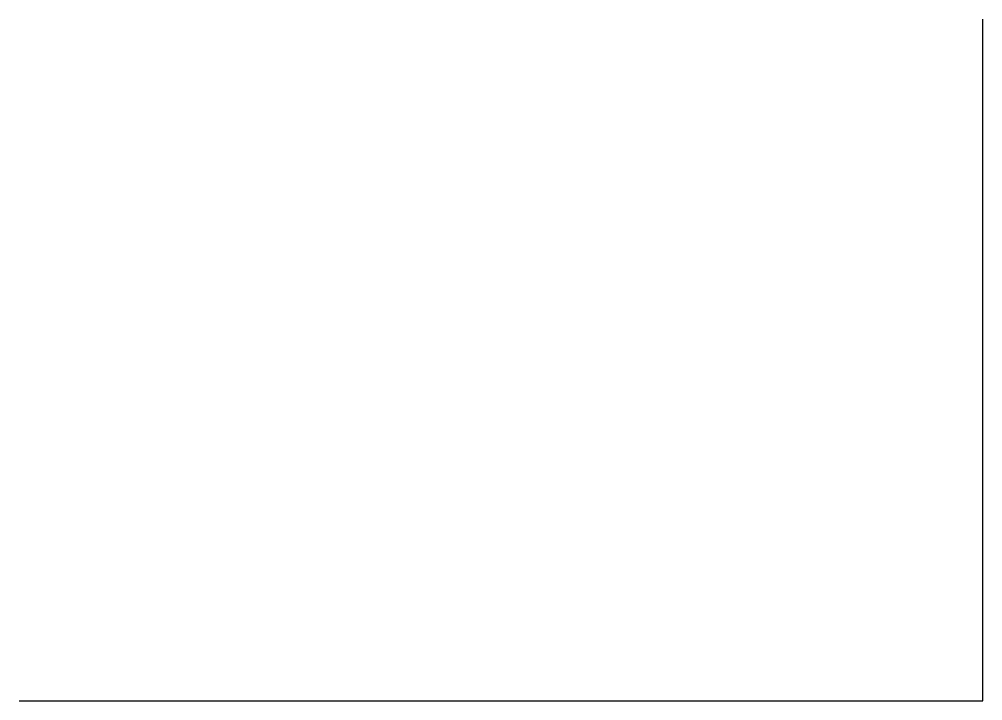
# Paper-space layout 'Layout1' of a CAD drawing. Header units: millimetres. Extents: x 0 to 297, y 0 to 210.
import ezdxf

# ---------------------------------------------------------------- set-up
doc = ezdxf.new("R2010")
doc.units = ezdxf.units.MM
doc.layers.add('SHEET', color=7, linetype='CONTINUOUS')

psp = doc.layouts.get("Layout1")

# ---------------------------------------------------------------- linework, layer by layer
at = {"layer": 'SHEET'}
for p, q in [((297, 0), (297, 210)), ((0, 0), (297, 0))]:
    psp.add_line(p, q, dxfattribs=at)

doc.saveas('drawing.dxf')
